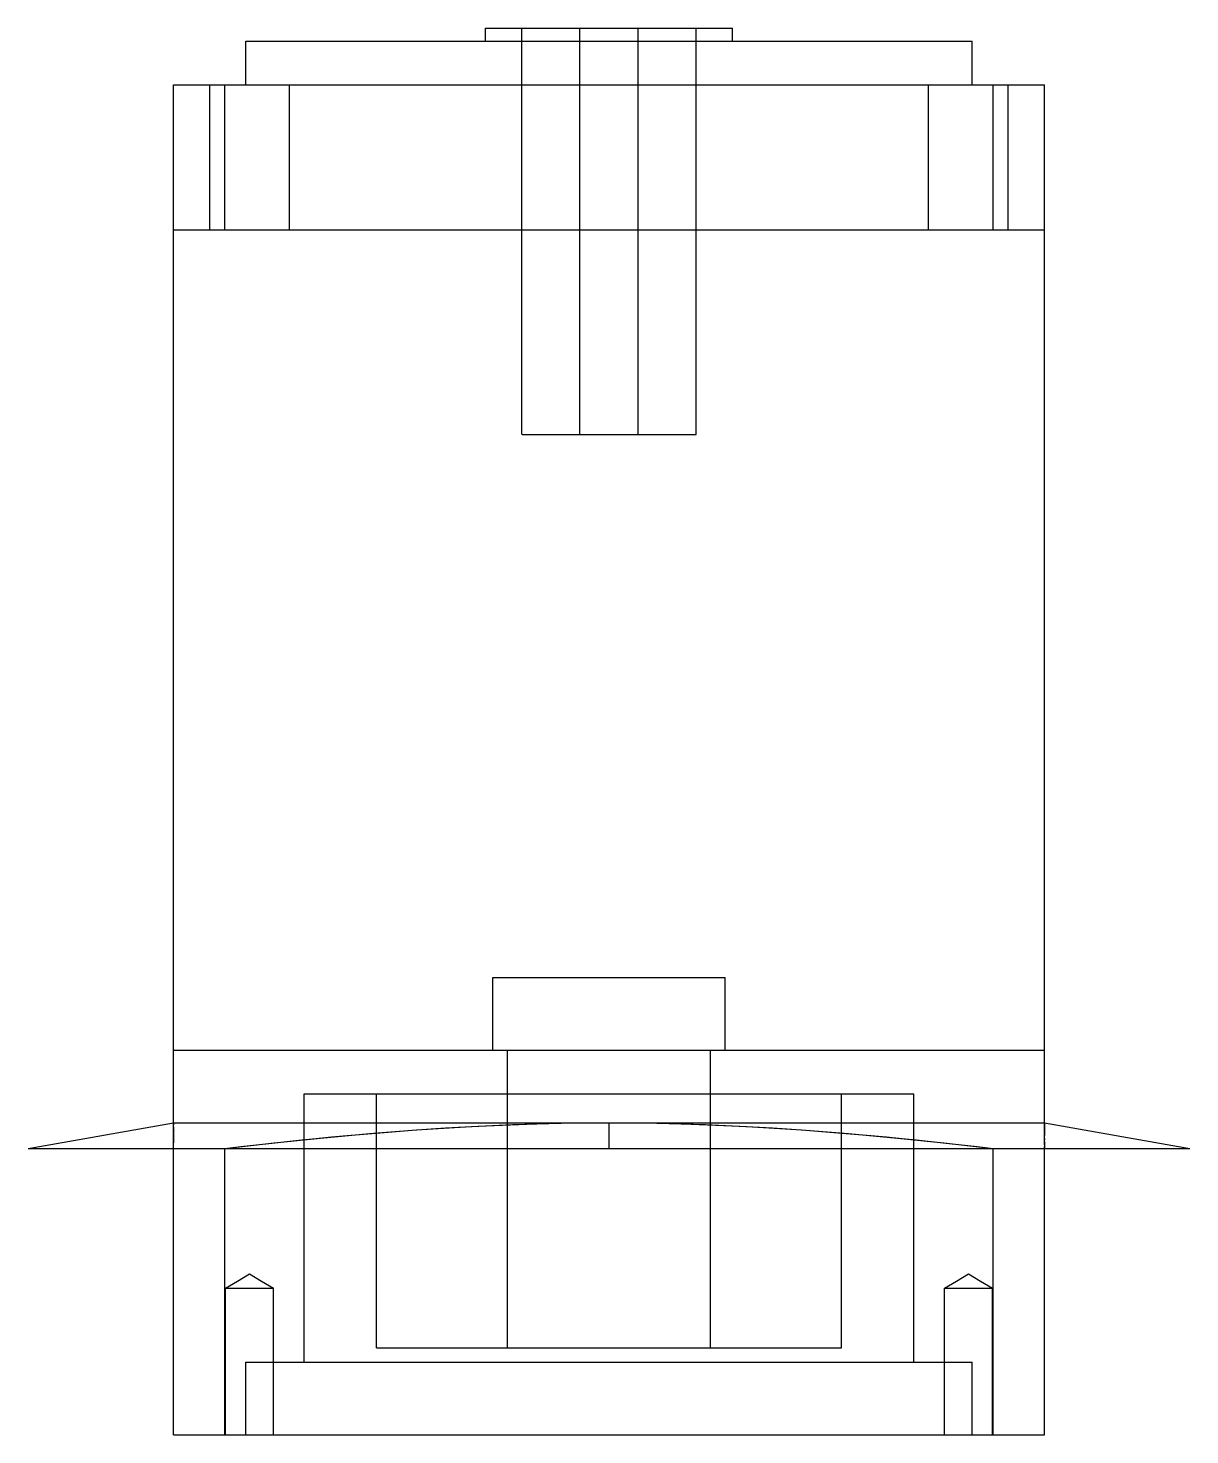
# Model space of a CAD drawing. Header units: millimetres. Extents: x 2 to 216, y 2 to 223.
# Drawn here: x 2 to 82, y 2 to 98.9 of the extents above; entities that cross this region are included whole.
import ezdxf

# ---------------------------------------------------------------- set-up
doc = ezdxf.new("R2010")
doc.units = ezdxf.units.MM
doc.layers.add('可见轮廓', color=7, linetype='Continuous')
doc.layers.add('隐藏线', color=5, linetype='Continuous')

msp = doc.modelspace()

# ---------------------------------------------------------------- linework, layer by layer
at = {"layer": '可见轮廓', "linetype": 'CONTINUOUS'}
for p, q in [((33.5, 98.9), (33.673, 98.9)), ((33.5, 98.45), (33.5, 98.9)), ((33.5, 98.9), (50.5, 98.9)), ((33.5, 98), (33.5, 98.9)), ((33.673, 98.9), (34.159, 98.9)), ((34.159, 98.9), (34.941, 98.9)), ((34.941, 98.9), (35.99, 98.9)), ((35.99, 98.9), (37.283, 98.9)), ((36, 98.9), (40, 98.9)), ((36, 98.9), (48, 98.9)), ((36, 70.9), (36, 98.9)), ((37.283, 98.9), (38.752, 98.9)), ((38.752, 98.9), (40.344, 98.9)), ((40, 70.9), (40, 98.9)), ((40.344, 98.9), (42, 98.9)), ((42, 98.9), (43.656, 98.9)), ((43.656, 98.9), (45.248, 98.9)), ((44, 98.9), (48, 98.9)), ((45.248, 98.9), (46.717, 98.9)), ((46.717, 98.9), (48.01, 98.9)), ((48, 70.9), (48, 98.9)), ((48.01, 98.9), (49.059, 98.9)), ((49.059, 98.9), (49.841, 98.9)), ((49.841, 98.9), (50.327, 98.9)), ((50.327, 98.9), (50.5, 98.9)), ((50.5, 98.45), (50.5, 98.9)), ((50.5, 98), (50.5, 98.9)), ((17, 98), (17.509, 98)), ((17, 96.5), (17, 98)), ((17, 98), (67, 98)), ((17, 95), (17, 98)), ((17.509, 98), (18.939, 98)), ((18.939, 98), (21.237, 98)), ((21.237, 98), (24.322, 98)), ((24.322, 98), (28.128, 98)), ((28.128, 98), (32.448, 98)), ((32.448, 98), (37.128, 98)), ((33.5, 98), (33.5, 98.45)), ((33.5, 98), (50.5, 98)), ((37.128, 98), (42, 98)), ((42, 98), (46.872, 98)), ((46.872, 98), (51.552, 98)), ((50.5, 98), (50.5, 98.45)), ((51.552, 98), (55.872, 98)), ((55.872, 98), (59.678, 98)), ((59.678, 98), (62.763, 98)), ((62.763, 98), (65.061, 98)), ((65.061, 98), (66.491, 98)), ((66.491, 98), (67, 98)), ((67, 96.5), (67, 98)), ((67, 95), (67, 98)), ((17, 95), (17, 96.5)), ((67, 95), (67, 96.5)), ((12, 95), (12.208, 95)), ((12, 90), (12, 95)), ((12, 95), (15.542, 95)), ((12, 85), (12, 95)), ((12.208, 95), (12.418, 95)), ((12.418, 95), (12.63, 95)), ((12.63, 95), (12.844, 95)), ((12.844, 95), (13.059, 95)), ((13.059, 95), (13.276, 95)), ((13.276, 95), (13.495, 95)), ((13.495, 95), (13.716, 95)), ((13.716, 95), (13.938, 95)), ((13.938, 95), (14.162, 95)), ((14.162, 95), (14.388, 95)), ((14.388, 95), (14.616, 95)), ((14.501, 95), (20.001, 95)), ((14.501, 85), (14.501, 95)), ((14.616, 95), (14.845, 95)), ((14.845, 95), (15.076, 95)), ((15.076, 95), (15.308, 95)), ((15.308, 95), (15.542, 95)), ((15.542, 95), (42, 95)), ((15.542, 90), (15.542, 95)), ((15.542, 85), (15.542, 95)), ((17, 95), (67, 95)), ((20.001, 85), (20.001, 95)), ((42, 95), (68.458, 95)), ((63.999, 95), (69.499, 95)), ((63.999, 85), (63.999, 95)), ((68.458, 95), (68.692, 95)), ((68.458, 90), (68.458, 95)), ((68.458, 95), (72, 95)), ((68.458, 85), (68.458, 95)), ((68.692, 95), (68.924, 95)), ((68.924, 95), (69.155, 95)), ((69.155, 95), (69.384, 95)), ((69.384, 95), (69.612, 95)), ((69.499, 85), (69.499, 95)), ((69.612, 95), (69.838, 95)), ((69.838, 95), (70.062, 95)), ((70.062, 95), (70.284, 95)), ((70.284, 95), (70.505, 95)), ((70.505, 95), (70.724, 95)), ((70.724, 95), (70.941, 95)), ((70.941, 95), (71.156, 95)), ((71.156, 95), (71.37, 95)), ((71.37, 95), (71.582, 95)), ((71.582, 95), (71.792, 95)), ((71.792, 95), (72, 95)), ((72, 90), (72, 95)), ((72, 85), (72, 95)), ((12, 85), (12, 90)), ((15.542, 85), (15.542, 90)), ((68.458, 85), (68.458, 90)), ((72, 85), (72, 90)), ((12, 85), (12.208, 85)), ((12, 56.75), (12, 85)), ((12, 85), (15.542, 85)), ((12, 85), (42, 85)), ((12, 85), (72, 85)), ((12, 28.5), (12, 85)), ((12.208, 85), (12.418, 85)), ((12.418, 85), (12.63, 85)), ((12.63, 85), (12.844, 85)), ((12.844, 85), (13.059, 85)), ((13.059, 85), (13.276, 85)), ((13.276, 85), (13.495, 85)), ((13.495, 85), (13.716, 85)), ((13.716, 85), (13.938, 85)), ((13.938, 85), (14.162, 85)), ((14.162, 85), (14.388, 85)), ((14.388, 85), (14.616, 85)), ((14.501, 85), (20.001, 85)), ((14.616, 85), (14.845, 85)), ((14.845, 85), (15.076, 85)), ((15.076, 85), (15.308, 85)), ((15.308, 85), (15.542, 85)), ((15.542, 85), (27, 85)), ((27, 85), (42, 85)), ((42, 85), (57, 85)), ((42, 85), (72, 85)), ((57, 85), (68.458, 85)), ((63.999, 85), (69.499, 85)), ((68.458, 85), (68.692, 85)), ((68.458, 85), (72, 85)), ((68.692, 85), (68.924, 85)), ((68.924, 85), (69.155, 85)), ((69.155, 85), (69.384, 85)), ((69.384, 85), (69.612, 85)), ((69.612, 85), (69.838, 85)), ((69.838, 85), (70.062, 85)), ((70.062, 85), (70.284, 85)), ((70.284, 85), (70.505, 85)), ((70.505, 85), (70.724, 85)), ((70.724, 85), (70.941, 85)), ((70.941, 85), (71.156, 85)), ((71.156, 85), (71.37, 85)), ((71.37, 85), (71.582, 85)), ((71.582, 85), (71.792, 85)), ((71.792, 85), (72, 85)), ((72, 56.75), (72, 85)), ((72, 28.5), (72, 85)), ((12, 28.5), (12, 56.75)), ((72, 28.5), (72, 56.75)), ((34, 28.5), (34, 33.5)), ((50, 28.5), (50, 33.5)), ((12, 28.5), (12.611, 28.5)), ((12, 26), (12, 28.5)), ((12, 28.5), (72, 28.5)), ((12, 23.5), (12, 28.5)), ((12.611, 28.5), (14.327, 28.5)), ((14.327, 28.5), (17.085, 28.5)), ((17.085, 28.5), (20.787, 28.5)), ((20.787, 28.5), (25.353, 28.5)), ((25.353, 28.5), (30.538, 28.5)), ((30.538, 28.5), (36.154, 28.5)), ((34, 28.5), (50, 28.5)), ((35, 28.5), (49, 28.5)), ((35, 8), (35, 28.5)), ((36.154, 28.5), (42, 28.5)), ((42, 28.5), (47.846, 28.5)), ((47.846, 28.5), (53.462, 28.5)), ((49, 8), (49, 28.5)), ((53.462, 28.5), (58.647, 28.5)), ((58.647, 28.5), (63.213, 28.5)), ((63.213, 28.5), (66.915, 28.5)), ((66.915, 28.5), (69.673, 28.5)), ((69.673, 28.5), (71.389, 28.5)), ((71.389, 28.5), (72, 28.5)), ((72, 26), (72, 28.5)), ((72, 23.5), (72, 28.5)), ((12, 23.5), (12, 26)), ((72, 23.5), (72, 26)), ((2, 21.737), (12, 23.5)), ((12, 23.5), (12.153, 23.5)), ((12, 23.485), (12, 23.5)), ((12, 23.5), (42, 23.5)), ((12, 23.5), (72, 23.5)), ((12, 23.485), (12, 23.44)), ((12, 23.372), (12, 23.468)), ((12, 23.44), (12, 23.366)), ((12, 23.22), (12, 23.372)), ((12, 23.267), (12, 23.366)), ((12, 23.139), (12, 23.267)), ((12.153, 23.5), (12.588, 23.5)), ((12.588, 23.5), (13.3, 23.5)), ((13.3, 23.5), (14.284, 23.5)), ((14.284, 23.5), (15.55, 23.5)), ((15.55, 23.5), (17.066, 23.5)), ((17.066, 23.5), (18.816, 23.5)), ((18.816, 23.5), (20.787, 23.5)), ((20.787, 23.5), (22.974, 23.5)), ((22.974, 23.5), (25.339, 23.5)), ((25.339, 23.5), (27.862, 23.5)), ((27.862, 23.5), (30.519, 23.5)), ((30.519, 23.5), (33.294, 23.5)), ((30.731, 23.139), (32.996, 23.267)), ((32.108, 23.22), (35.365, 23.372)), ((32.996, 23.267), (35.21, 23.366)), ((33.294, 23.5), (36.15, 23.5)), ((35.21, 23.366), (37.487, 23.44)), ((35.365, 23.372), (38.702, 23.468)), ((36.15, 23.5), (39.06, 23.5)), ((37.487, 23.44), (39.753, 23.485)), ((38.702, 23.468), (42, 23.5)), ((39.06, 23.5), (42, 23.5)), ((39.753, 23.485), (42, 23.5)), ((42, 23.5), (44.94, 23.5)), ((42, 23.5), (44.247, 23.485)), ((42, 23.5), (72, 23.5)), ((42, 21.737), (42, 23.5)), ((42, 23.5), (45.297, 23.468)), ((44.247, 23.485), (46.513, 23.44)), ((44.94, 23.5), (47.85, 23.5)), ((45.297, 23.468), (48.635, 23.372)), ((46.513, 23.44), (48.79, 23.366)), ((47.85, 23.5), (50.706, 23.5)), ((48.635, 23.372), (51.89, 23.22)), ((48.79, 23.366), (51.005, 23.267)), ((50.706, 23.5), (53.481, 23.5)), ((51.005, 23.267), (53.27, 23.139)), ((53.481, 23.5), (56.138, 23.5)), ((56.138, 23.5), (58.661, 23.5)), ((58.661, 23.5), (61.026, 23.5)), ((61.026, 23.5), (63.213, 23.5)), ((63.213, 23.5), (65.184, 23.5)), ((65.184, 23.5), (66.934, 23.5)), ((66.934, 23.5), (68.45, 23.5)), ((68.45, 23.5), (69.716, 23.5)), ((69.716, 23.5), (70.7, 23.5)), ((70.7, 23.5), (71.412, 23.5)), ((71.412, 23.5), (71.847, 23.5)), ((71.847, 23.5), (72, 23.5)), ((72, 23.485), (72, 23.5)), ((72, 23.5), (82, 21.737)), ((72, 23.44), (72, 23.485)), ((72, 23.468), (72, 23.372)), ((72, 23.366), (72, 23.44)), ((72, 23.372), (72, 23.22)), ((72, 23.22), (72, 23.372)), ((72, 23.366), (72, 23.267)), ((72, 23.267), (72, 23.139)), ((12, 23.22), (12, 23.007)), ((12, 22.985), (12, 23.139)), ((12, 22.754), (12, 23.007)), ((12, 22.985), (12, 22.814)), ((12, 22.619), (12, 22.814)), ((12, 22.446), (12, 22.754)), ((12, 22.754), (12, 22.446)), ((12, 22.519), (12, 22.619)), ((12, 22.519), (12, 22.417)), ((12, 22.446), (12, 22.118)), ((12, 22.118), (12, 22.446)), ((12, 22.417), (12, 22.317)), ((12, 22.211), (12, 22.317)), ((18.937, 22.118), (22.139, 22.446)), ((19.818, 22.211), (20.838, 22.317)), ((20.838, 22.317), (21.838, 22.417)), ((21.838, 22.417), (22.896, 22.519)), ((22.139, 22.446), (25.512, 22.754)), ((22.896, 22.519), (23.972, 22.619)), ((23.972, 22.619), (26.239, 22.814)), ((25.512, 22.754), (28.745, 23.007)), ((26.239, 22.814), (28.44, 22.985)), ((28.44, 22.985), (30.731, 23.139)), ((28.745, 23.007), (32.108, 23.22)), ((51.89, 23.22), (55.255, 23.007)), ((53.27, 23.139), (55.56, 22.985)), ((55.255, 23.007), (58.486, 22.754)), ((55.56, 22.985), (57.761, 22.814)), ((57.761, 22.814), (60.028, 22.619)), ((58.486, 22.754), (61.861, 22.446)), ((60.028, 22.619), (61.103, 22.519)), ((61.103, 22.519), (62.161, 22.417)), ((61.861, 22.446), (65.062, 22.118)), ((62.161, 22.417), (63.162, 22.317)), ((63.162, 22.317), (64.182, 22.211)), ((72, 23.007), (72, 23.22)), ((72, 22.985), (72, 23.139)), ((72, 23.007), (72, 22.754)), ((72, 22.814), (72, 22.985)), ((72, 22.814), (72, 22.619)), ((72, 22.446), (72, 22.754)), ((72, 22.519), (72, 22.619)), ((72, 22.417), (72, 22.519)), ((72, 22.118), (72, 22.446)), ((72, 22.317), (72, 22.417)), ((72, 22.211), (72, 22.317)), ((2, 21.737), (42, 21.737)), ((12, 22.1), (12, 22.211)), ((12, 21.737), (12, 22.118)), ((12, 21.985), (12, 22.1)), ((12, 21.863), (12, 21.985)), ((12, 21.737), (12, 21.863)), ((12, 21.737), (12.208, 21.737)), ((12, 12.75), (12, 21.737)), ((12, 21.737), (15.542, 21.737)), ((12, 2), (12, 21.737)), ((12.208, 21.737), (12.418, 21.737)), ((12.418, 21.737), (12.63, 21.737)), ((12.63, 21.737), (12.844, 21.737)), ((12.844, 21.737), (13.059, 21.737)), ((13.059, 21.737), (13.276, 21.737)), ((13.276, 21.737), (13.495, 21.737)), ((13.495, 21.737), (13.716, 21.737)), ((13.716, 21.737), (13.938, 21.737)), ((13.938, 21.737), (14.162, 21.737)), ((14.162, 21.737), (14.388, 21.737)), ((14.388, 21.737), (14.616, 21.737)), ((14.616, 21.737), (14.845, 21.737)), ((14.845, 21.737), (15.076, 21.737)), ((15.076, 21.737), (15.308, 21.737)), ((15.308, 21.737), (15.542, 21.737)), ((15.542, 21.737), (18.937, 22.118)), ((15.542, 21.737), (16.641, 21.863)), ((15.542, 12.75), (15.542, 21.737)), ((15.542, 2), (15.542, 21.737)), ((16.641, 21.863), (17.719, 21.985)), ((17.719, 21.985), (18.778, 22.101)), ((18.778, 22.101), (19.818, 22.211)), ((42, 21.737), (82, 21.737)), ((64.182, 22.211), (65.222, 22.1)), ((65.062, 22.118), (68.458, 21.737)), ((65.222, 22.1), (66.281, 21.985)), ((66.281, 21.985), (67.36, 21.863)), ((67.36, 21.863), (68.458, 21.737)), ((68.458, 21.737), (68.692, 21.737)), ((68.458, 12.75), (68.458, 21.737)), ((68.458, 21.737), (72, 21.737)), ((68.458, 2), (68.458, 21.737)), ((68.692, 21.737), (68.924, 21.737)), ((68.924, 21.737), (69.155, 21.737)), ((69.155, 21.737), (69.384, 21.737)), ((69.384, 21.737), (69.612, 21.737)), ((69.612, 21.737), (69.838, 21.737)), ((69.838, 21.737), (70.062, 21.737)), ((70.062, 21.737), (70.284, 21.737)), ((70.284, 21.737), (70.505, 21.737)), ((70.505, 21.737), (70.724, 21.737)), ((70.724, 21.737), (70.941, 21.737)), ((70.941, 21.737), (71.156, 21.737)), ((71.156, 21.737), (71.37, 21.737)), ((71.37, 21.737), (71.582, 21.737)), ((71.582, 21.737), (71.792, 21.737)), ((71.792, 21.737), (72, 21.737)), ((72, 22.101), (72, 22.211)), ((72, 22.118), (72, 21.737)), ((72, 21.985), (72, 22.101)), ((72, 21.985), (72, 21.863)), ((72, 21.737), (72, 21.863)), ((72, 12.75), (72, 21.737)), ((72, 2), (72, 21.737)), ((12, 11.868), (12, 12.75)), ((15.542, 11.868), (15.542, 12.75)), ((68.458, 11.868), (68.458, 12.75)), ((72, 11.868), (72, 12.75)), ((12, 2), (12, 11.868)), ((15.542, 2), (15.542, 11.868)), ((15.601, 2), (15.601, 12.1)), ((18.901, 2), (18.901, 12.1)), ((65.099, 2), (65.099, 12.1)), ((68.399, 2), (68.399, 12.1)), ((68.458, 2), (68.458, 11.868)), ((72, 2), (72, 11.868)), ((17, 2), (17, 7)), ((67, 2), (67, 7)), ((12, 2), (12.208, 2)), ((12, 2), (15.542, 2)), ((12.208, 2), (12.418, 2)), ((12.418, 2), (12.63, 2)), ((12.63, 2), (12.844, 2)), ((12.844, 2), (13.059, 2)), ((13.059, 2), (13.276, 2)), ((13.276, 2), (13.495, 2)), ((13.495, 2), (13.716, 2)), ((13.716, 2), (13.938, 2)), ((13.938, 2), (14.162, 2)), ((14.162, 2), (14.388, 2)), ((14.388, 2), (14.616, 2)), ((14.616, 2), (14.845, 2)), ((14.845, 2), (15.076, 2)), ((15.076, 2), (15.308, 2)), ((15.308, 2), (15.542, 2)), ((15.542, 2), (42, 2)), ((15.601, 2), (18.901, 2)), ((17, 2), (67, 2)), ((42, 2), (68.458, 2)), ((65.099, 2), (68.399, 2)), ((68.458, 2), (68.692, 2)), ((68.458, 2), (72, 2)), ((68.692, 2), (68.924, 2)), ((68.924, 2), (69.155, 2)), ((69.155, 2), (69.384, 2)), ((69.384, 2), (69.612, 2)), ((69.612, 2), (69.838, 2)), ((69.838, 2), (70.062, 2)), ((70.062, 2), (70.284, 2)), ((70.284, 2), (70.505, 2)), ((70.505, 2), (70.724, 2)), ((70.724, 2), (70.941, 2)), ((70.941, 2), (71.156, 2)), ((71.156, 2), (71.37, 2)), ((71.37, 2), (71.582, 2)), ((71.582, 2), (71.792, 2)), ((71.792, 2), (72, 2))]:
    msp.add_line(p, q, dxfattribs=at)
at = {"layer": '隐藏线'}
for p, q in [((33.5, 98.9), (33.673, 98.9)), ((33.673, 98.9), (34.159, 98.9)), ((34.159, 98.9), (34.941, 98.9)), ((34.941, 98.9), (35.99, 98.9)), ((35.99, 98.9), (37.283, 98.9)), ((36, 98.9), (36.019, 98.9)), ((36, 84.9), (36, 98.9)), ((36.019, 98.9), (36.072, 98.9)), ((36.072, 98.9), (36.16, 98.9)), ((36.122, 98.9), (36.465, 98.9)), ((36.16, 98.9), (36.282, 98.9)), ((36.282, 98.9), (36.439, 98.9)), ((36.439, 98.9), (36.629, 98.9)), ((36.465, 98.9), (37.017, 98.9)), ((36.629, 98.9), (36.85, 98.9)), ((36.85, 98.9), (37.101, 98.9)), ((37.017, 98.9), (37.757, 98.9)), ((37.101, 98.9), (37.383, 98.9)), ((37.283, 98.9), (38.752, 98.9)), ((37.383, 98.9), (37.691, 98.9)), ((37.691, 98.9), (38.024, 98.9)), ((37.757, 98.9), (38.671, 98.9)), ((38.024, 98.9), (38.38, 98.9)), ((38.38, 98.9), (38.76, 98.9)), ((38.671, 98.9), (39.708, 98.9)), ((38.752, 98.9), (40.344, 98.9)), ((38.76, 98.9), (39.157, 98.9)), ((39.157, 98.9), (39.572, 98.9)), ((39.572, 98.9), (40, 98.9)), ((39.708, 98.9), (40.831, 98.9)), ((40, 84.9), (40, 98.9)), ((40, 98.9), (42, 98.9)), ((40.344, 98.9), (42, 98.9)), ((40.831, 98.9), (42, 98.9)), ((42, 98.9), (44, 98.9)), ((42, 98.9), (43.169, 98.9)), ((42, 98.9), (43.656, 98.9)), ((43.169, 98.9), (44.292, 98.9)), ((43.656, 98.9), (45.248, 98.9)), ((44, 84.9), (44, 98.9)), ((44, 98.9), (44.428, 98.9)), ((44.292, 98.9), (45.329, 98.9)), ((44.428, 98.9), (44.843, 98.9)), ((44.843, 98.9), (45.24, 98.9)), ((45.24, 98.9), (45.62, 98.9)), ((45.248, 98.9), (46.717, 98.9)), ((45.329, 98.9), (46.243, 98.9)), ((45.62, 98.9), (45.976, 98.9)), ((45.976, 98.9), (46.309, 98.9)), ((46.243, 98.9), (46.983, 98.9)), ((46.309, 98.9), (46.617, 98.9)), ((46.617, 98.9), (46.899, 98.9)), ((46.717, 98.9), (48.01, 98.9)), ((46.899, 98.9), (47.15, 98.9)), ((46.983, 98.9), (47.535, 98.9)), ((47.15, 98.9), (47.371, 98.9)), ((47.371, 98.9), (47.561, 98.9)), ((47.535, 98.9), (47.878, 98.9)), ((47.561, 98.9), (47.718, 98.9)), ((47.718, 98.9), (47.84, 98.9)), ((47.84, 98.9), (47.928, 98.9)), ((47.928, 98.9), (47.981, 98.9)), ((47.981, 98.9), (48, 98.9)), ((48, 84.9), (48, 98.9)), ((48.01, 98.9), (49.059, 98.9)), ((49.059, 98.9), (49.841, 98.9)), ((49.841, 98.9), (50.327, 98.9)), ((50.327, 98.9), (50.5, 98.9)), ((17, 98), (17.509, 98)), ((17.509, 98), (18.939, 98)), ((18.939, 98), (21.237, 98)), ((21.237, 98), (24.322, 98)), ((24.322, 98), (28.128, 98)), ((28.128, 98), (32.448, 98)), ((32.448, 98), (37.128, 98)), ((33.5, 98), (33.673, 98)), ((33.673, 98), (34.159, 98)), ((34.159, 98), (34.941, 98)), ((34.941, 98), (35.99, 98)), ((35.99, 98), (37.283, 98)), ((37.128, 98), (42, 98)), ((37.283, 98), (38.752, 98)), ((38.752, 98), (40.344, 98)), ((40.344, 98), (42, 98)), ((42, 98), (43.656, 98)), ((42, 98), (46.872, 98)), ((43.656, 98), (45.248, 98)), ((45.248, 98), (46.717, 98)), ((46.717, 98), (48.01, 98)), ((46.872, 98), (51.552, 98)), ((48.01, 98), (49.059, 98)), ((49.059, 98), (49.841, 98)), ((49.841, 98), (50.327, 98)), ((50.327, 98), (50.5, 98)), ((51.552, 98), (55.872, 98)), ((55.872, 98), (59.678, 98)), ((59.678, 98), (62.763, 98)), ((62.763, 98), (65.061, 98)), ((65.061, 98), (66.491, 98)), ((66.491, 98), (67, 98)), ((12, 95), (12.208, 95)), ((12, 90), (12, 95)), ((12.208, 95), (12.418, 95)), ((12.418, 95), (12.63, 95)), ((12.63, 95), (12.844, 95)), ((12.844, 95), (13.059, 95)), ((13.059, 95), (13.276, 95)), ((13.276, 95), (13.495, 95)), ((13.495, 95), (13.716, 95)), ((13.716, 95), (13.938, 95)), ((13.938, 95), (14.162, 95)), ((14.162, 95), (14.388, 95)), ((14.388, 95), (14.616, 95)), ((14.501, 95), (14.557, 95)), ((14.501, 90), (14.501, 95)), ((14.557, 95), (14.715, 95)), ((14.616, 95), (14.845, 95)), ((14.715, 95), (14.967, 95)), ((14.845, 95), (15.076, 95)), ((14.967, 95), (15.307, 95)), ((15.076, 95), (15.308, 95)), ((15.307, 95), (15.725, 95)), ((15.308, 95), (15.542, 95)), ((15.542, 95), (42, 95)), ((15.542, 90), (15.542, 95)), ((15.725, 95), (16.201, 95)), ((16.201, 95), (16.715, 95)), ((16.715, 95), (17.251, 95)), ((17, 95), (17.509, 95)), ((17.251, 95), (17.787, 95)), ((17.509, 95), (18.939, 95)), ((17.787, 95), (18.302, 95)), ((18.302, 95), (18.777, 95)), ((18.777, 95), (19.196, 95)), ((18.939, 95), (21.237, 95)), ((19.196, 95), (19.535, 95)), ((19.535, 95), (19.788, 95)), ((19.788, 95), (19.945, 95)), ((19.945, 95), (20.001, 95)), ((20.001, 90), (20.001, 95)), ((21.237, 95), (24.322, 95)), ((24.322, 95), (28.128, 95)), ((28.128, 95), (32.448, 95)), ((32.448, 95), (37.128, 95)), ((37.128, 95), (42, 95)), ((42, 95), (46.872, 95)), ((42, 95), (68.458, 95)), ((46.872, 95), (51.552, 95)), ((51.552, 95), (55.872, 95)), ((55.872, 95), (59.678, 95)), ((59.678, 95), (62.763, 95)), ((62.763, 95), (65.061, 95)), ((63.999, 95), (64.055, 95)), ((63.999, 90), (63.999, 95)), ((64.055, 95), (64.212, 95)), ((64.212, 95), (64.465, 95)), ((64.465, 95), (64.804, 95)), ((64.804, 95), (65.223, 95)), ((65.061, 95), (66.491, 95)), ((65.223, 95), (65.698, 95)), ((65.698, 95), (66.213, 95)), ((66.213, 95), (66.749, 95)), ((66.491, 95), (67, 95)), ((66.749, 95), (67.285, 95)), ((67.285, 95), (67.799, 95)), ((67.799, 95), (68.275, 95)), ((68.275, 95), (68.693, 95)), ((68.458, 95), (68.692, 95)), ((68.458, 90), (68.458, 95)), ((68.692, 95), (68.924, 95)), ((68.693, 95), (69.033, 95)), ((68.924, 95), (69.155, 95)), ((69.033, 95), (69.285, 95)), ((69.155, 95), (69.384, 95)), ((69.285, 95), (69.443, 95)), ((69.384, 95), (69.612, 95)), ((69.443, 95), (69.499, 95)), ((69.499, 90), (69.499, 95)), ((69.612, 95), (69.838, 95)), ((69.838, 95), (70.062, 95)), ((70.062, 95), (70.284, 95)), ((70.284, 95), (70.505, 95)), ((70.505, 95), (70.724, 95)), ((70.724, 95), (70.941, 95)), ((70.941, 95), (71.156, 95)), ((71.156, 95), (71.37, 95)), ((71.37, 95), (71.582, 95)), ((71.582, 95), (71.792, 95)), ((71.792, 95), (72, 95)), ((72, 90), (72, 95)), ((12, 85), (12, 90)), ((14.501, 85), (14.501, 90)), ((15.542, 85), (15.542, 90)), ((20.001, 85), (20.001, 90)), ((63.999, 85), (63.999, 90)), ((68.458, 85), (68.458, 90)), ((69.499, 85), (69.499, 90)), ((72, 85), (72, 90)), ((12, 85), (12.208, 85)), ((12, 85), (12.068, 85)), ((12.068, 85), (12.262, 85)), ((12.208, 85), (12.418, 85)), ((12.262, 85), (12.58, 85)), ((12.418, 85), (12.63, 85)), ((12.58, 85), (13.022, 85)), ((12.63, 85), (12.844, 85)), ((12.844, 85), (13.059, 85)), ((13.022, 85), (13.596, 85)), ((13.059, 85), (13.276, 85)), ((13.276, 85), (13.495, 85)), ((13.495, 85), (13.716, 85)), ((13.596, 85), (14.288, 85)), ((13.716, 85), (13.938, 85)), ((13.938, 85), (14.162, 85)), ((14.162, 85), (14.388, 85)), ((14.288, 85), (15.097, 85)), ((14.388, 85), (14.616, 85)), ((14.501, 85), (14.557, 85)), ((14.557, 85), (14.715, 85)), ((14.616, 85), (14.845, 85)), ((14.715, 85), (14.967, 85)), ((14.845, 85), (15.076, 85)), ((14.967, 85), (15.307, 85)), ((15.076, 85), (15.308, 85)), ((15.097, 85), (16.019, 85)), ((15.307, 85), (15.725, 85)), ((15.308, 85), (15.542, 85)), ((15.542, 85), (27, 85)), ((15.725, 85), (16.201, 85)), ((16.019, 85), (17.059, 85)), ((16.201, 85), (16.715, 85)), ((16.715, 85), (17.251, 85)), ((17.059, 85), (18.204, 85)), ((17.251, 85), (17.787, 85)), ((17.787, 85), (18.302, 85)), ((18.204, 85), (19.448, 85)), ((18.302, 85), (18.777, 85)), ((18.777, 85), (19.196, 85)), ((19.196, 85), (19.535, 85)), ((19.448, 85), (20.787, 85)), ((19.535, 85), (19.788, 85)), ((19.788, 85), (19.945, 85)), ((19.945, 85), (20.001, 85)), ((20.787, 85), (22.222, 85)), ((22.222, 85), (23.74, 85)), ((23.74, 85), (25.335, 85)), ((25.335, 85), (27, 85)), ((27, 85), (42, 85)), ((27, 85), (28.733, 85)), ((28.733, 85), (30.522, 85)), ((30.522, 85), (32.358, 85)), ((32.358, 85), (34.235, 85)), ((34.235, 85), (36.148, 85)), ((36, 70.9), (36, 84.9)), ((36.148, 85), (38.085, 85)), ((38.085, 85), (40.038, 85)), ((40, 70.9), (40, 84.9)), ((40.038, 85), (42, 85)), ((42, 85), (57, 85)), ((42, 85), (43.962, 85)), ((43.962, 85), (45.915, 85)), ((44, 70.9), (44, 84.9)), ((45.915, 85), (47.852, 85)), ((47.852, 85), (49.765, 85)), ((48, 70.9), (48, 84.9)), ((49.765, 85), (51.642, 85)), ((51.642, 85), (53.478, 85)), ((53.478, 85), (55.267, 85)), ((55.267, 85), (57, 85)), ((57, 85), (68.458, 85)), ((57, 85), (58.665, 85)), ((58.665, 85), (60.26, 85)), ((60.26, 85), (61.778, 85)), ((61.778, 85), (63.213, 85)), ((63.213, 85), (64.552, 85)), ((63.999, 85), (64.055, 85)), ((64.055, 85), (64.212, 85)), ((64.212, 85), (64.465, 85)), ((64.465, 85), (64.804, 85)), ((64.552, 85), (65.796, 85)), ((64.804, 85), (65.223, 85)), ((65.223, 85), (65.698, 85)), ((65.698, 85), (66.213, 85)), ((65.796, 85), (66.941, 85)), ((66.213, 85), (66.749, 85)), ((66.749, 85), (67.285, 85)), ((66.941, 85), (67.981, 85)), ((67.285, 85), (67.799, 85)), ((67.799, 85), (68.275, 85)), ((67.981, 85), (68.903, 85)), ((68.275, 85), (68.693, 85)), ((68.458, 85), (68.692, 85)), ((68.692, 85), (68.924, 85)), ((68.693, 85), (69.033, 85)), ((68.903, 85), (69.712, 85)), ((68.924, 85), (69.155, 85)), ((69.033, 85), (69.285, 85)), ((69.155, 85), (69.384, 85)), ((69.285, 85), (69.443, 85)), ((69.384, 85), (69.612, 85)), ((69.443, 85), (69.499, 85)), ((69.612, 85), (69.838, 85)), ((69.712, 85), (70.404, 85)), ((69.838, 85), (70.062, 85)), ((70.062, 85), (70.284, 85)), ((70.284, 85), (70.505, 85)), ((70.404, 85), (70.978, 85)), ((70.505, 85), (70.724, 85)), ((70.724, 85), (70.941, 85)), ((70.941, 85), (71.156, 85)), ((70.978, 85), (71.42, 85)), ((71.156, 85), (71.37, 85)), ((71.37, 85), (71.582, 85)), ((71.42, 85), (71.738, 85)), ((71.582, 85), (71.792, 85)), ((71.738, 85), (71.932, 85)), ((71.792, 85), (72, 85)), ((71.932, 85), (72, 85)), ((36.027, 70.9), (36.038, 70.9)), ((36.038, 70.9), (36.052, 70.9)), ((36.068, 70.9), (36.131, 70.9)), ((36.122, 70.9), (36.465, 70.9)), ((36.131, 70.9), (36.213, 70.9)), ((36.213, 70.9), (36.315, 70.9)), ((36.315, 70.9), (36.435, 70.9)), ((36.435, 70.9), (36.575, 70.9)), ((36.465, 70.9), (37.017, 70.9)), ((36.575, 70.9), (36.733, 70.9)), ((36.733, 70.9), (36.909, 70.9)), ((36.909, 70.9), (37.101, 70.9)), ((37.017, 70.9), (37.757, 70.9)), ((37.101, 70.9), (37.383, 70.9)), ((37.383, 70.9), (37.691, 70.9)), ((37.691, 70.9), (38.024, 70.9)), ((37.757, 70.9), (38.671, 70.9)), ((38.024, 70.9), (38.38, 70.9)), ((38.38, 70.9), (38.76, 70.9)), ((38.671, 70.9), (39.708, 70.9)), ((38.76, 70.9), (39.157, 70.9)), ((39.157, 70.9), (39.572, 70.9)), ((39.572, 70.9), (40, 70.9)), ((39.708, 70.9), (40.831, 70.9)), ((40, 70.9), (42, 70.9)), ((40.831, 70.9), (42, 70.9)), ((42, 70.9), (44, 70.9)), ((42, 70.9), (43.169, 70.9)), ((43.169, 70.9), (44.292, 70.9)), ((44, 70.9), (44.428, 70.9)), ((44.292, 70.9), (45.329, 70.9)), ((44.428, 70.9), (44.843, 70.9)), ((44.843, 70.9), (45.24, 70.9)), ((45.24, 70.9), (45.62, 70.9)), ((45.329, 70.9), (46.243, 70.9)), ((45.62, 70.9), (45.976, 70.9)), ((45.976, 70.9), (46.309, 70.9)), ((46.243, 70.9), (46.983, 70.9)), ((46.309, 70.9), (46.617, 70.9)), ((46.617, 70.9), (46.899, 70.9)), ((46.899, 70.9), (47.091, 70.9)), ((46.983, 70.9), (47.535, 70.9)), ((47.091, 70.9), (47.267, 70.9)), ((47.267, 70.9), (47.425, 70.9)), ((47.425, 70.9), (47.565, 70.9)), ((47.535, 70.9), (47.878, 70.9)), ((47.565, 70.9), (47.685, 70.9)), ((47.685, 70.9), (47.787, 70.9)), ((47.787, 70.9), (47.869, 70.9)), ((47.878, 70.9), (48, 70.9)), ((47.932, 70.9), (47.948, 70.9)), ((47.999, 70.9), (48, 70.9)), ((34, 33.5), (34.163, 33.5)), ((34, 31), (34, 33.5)), ((34.163, 33.5), (34.621, 33.5)), ((34.621, 33.5), (35.356, 33.5)), ((35.356, 33.5), (36.343, 33.5)), ((36.343, 33.5), (37.561, 33.5)), ((37.561, 33.5), (38.943, 33.5)), ((38.943, 33.5), (40.441, 33.5)), ((40.441, 33.5), (42, 33.5)), ((42, 33.5), (43.559, 33.5)), ((43.559, 33.5), (45.057, 33.5)), ((45.057, 33.5), (46.439, 33.5)), ((46.439, 33.5), (47.657, 33.5)), ((47.657, 33.5), (48.644, 33.5)), ((48.644, 33.5), (49.379, 33.5)), ((49.379, 33.5), (49.837, 33.5)), ((49.837, 33.5), (50, 33.5)), ((50, 31), (50, 33.5)), ((34, 28.5), (34, 31)), ((50, 28.5), (50, 31)), ((12, 28.5), (12.611, 28.5)), ((12.611, 28.5), (14.327, 28.5)), ((14.327, 28.5), (17.085, 28.5)), ((17.085, 28.5), (20.787, 28.5)), ((20.787, 28.5), (25.353, 28.5)), ((25.353, 28.5), (30.538, 28.5)), ((30.538, 28.5), (36.154, 28.5)), ((34, 28.5), (34.163, 28.5)), ((34.163, 28.5), (34.621, 28.5)), ((34.621, 28.5), (35.356, 28.5)), ((35, 18.25), (35, 28.5)), ((35, 28.5), (35.143, 28.5)), ((35.143, 28.5), (35.543, 28.5)), ((35.356, 28.5), (36.343, 28.5)), ((35.543, 28.5), (36.186, 28.5)), ((36.154, 28.5), (42, 28.5)), ((36.186, 28.5), (37.05, 28.5)), ((36.343, 28.5), (37.561, 28.5)), ((37.05, 28.5), (38.116, 28.5)), ((37.561, 28.5), (38.943, 28.5)), ((38.116, 28.5), (39.325, 28.5)), ((38.943, 28.5), (40.441, 28.5)), ((39.325, 28.5), (40.636, 28.5)), ((40.441, 28.5), (42, 28.5)), ((40.636, 28.5), (42, 28.5)), ((42, 28.5), (43.364, 28.5)), ((42, 28.5), (47.846, 28.5)), ((42, 28.5), (43.559, 28.5)), ((43.364, 28.5), (44.675, 28.5)), ((43.559, 28.5), (45.057, 28.5)), ((44.675, 28.5), (45.884, 28.5)), ((45.057, 28.5), (46.439, 28.5)), ((45.884, 28.5), (46.95, 28.5)), ((46.439, 28.5), (47.657, 28.5)), ((46.95, 28.5), (47.814, 28.5)), ((47.657, 28.5), (48.644, 28.5)), ((47.814, 28.5), (48.457, 28.5)), ((47.846, 28.5), (53.462, 28.5)), ((48.457, 28.5), (48.857, 28.5)), ((48.644, 28.5), (49.379, 28.5)), ((48.857, 28.5), (49, 28.5)), ((49, 18.25), (49, 28.5)), ((49.379, 28.5), (49.837, 28.5)), ((49.837, 28.5), (50, 28.5)), ((53.462, 28.5), (58.647, 28.5)), ((58.647, 28.5), (63.213, 28.5)), ((63.213, 28.5), (66.915, 28.5)), ((66.915, 28.5), (69.673, 28.5)), ((69.673, 28.5), (71.389, 28.5)), ((71.389, 28.5), (72, 28.5)), ((21, 25.5), (21.428, 25.5)), ((21, 16.25), (21, 25.5)), ((21.428, 25.5), (22.629, 25.5)), ((22.629, 25.5), (24.559, 25.5)), ((24.559, 25.5), (27.151, 25.5)), ((26, 16.75), (26, 25.5)), ((26, 25.5), (26.326, 25.5)), ((26.326, 25.5), (27.241, 25.5)), ((27.151, 25.5), (30.347, 25.5)), ((27.241, 25.5), (28.712, 25.5)), ((28.712, 25.5), (30.686, 25.5)), ((30.347, 25.5), (33.976, 25.5)), ((30.686, 25.5), (33.122, 25.5)), ((33.122, 25.5), (35.887, 25.5)), ((33.976, 25.5), (37.907, 25.5)), ((35.887, 25.5), (38.882, 25.5)), ((37.907, 25.5), (42, 25.5)), ((38.882, 25.5), (42, 25.5)), ((42, 25.5), (45.118, 25.5)), ((42, 25.5), (46.093, 25.5)), ((45.118, 25.5), (48.113, 25.5)), ((46.093, 25.5), (50.024, 25.5)), ((48.113, 25.5), (50.878, 25.5)), ((50.024, 25.5), (53.653, 25.5)), ((50.878, 25.5), (53.314, 25.5)), ((53.314, 25.5), (55.288, 25.5)), ((53.653, 25.5), (56.849, 25.5)), ((55.288, 25.5), (56.759, 25.5)), ((56.759, 25.5), (57.674, 25.5)), ((56.849, 25.5), (59.441, 25.5)), ((57.674, 25.5), (58, 25.5)), ((58, 16.75), (58, 25.5)), ((59.441, 25.5), (61.371, 25.5)), ((61.371, 25.5), (62.572, 25.5)), ((62.572, 25.5), (63, 25.5)), ((63, 16.25), (63, 25.5)), ((12, 23.485), (12, 23.5)), ((12, 23.5), (12.153, 23.5)), ((12, 23.485), (12, 23.44)), ((12, 23.366), (12, 23.44)), ((12, 23.267), (12, 23.366)), ((12, 23.139), (12, 23.267)), ((12.153, 23.5), (12.588, 23.5)), ((12.588, 23.5), (13.3, 23.5)), ((13.3, 23.5), (14.284, 23.5)), ((14.284, 23.5), (15.55, 23.5)), ((15.55, 23.5), (17.066, 23.5)), ((17.066, 23.5), (18.816, 23.5)), ((18.816, 23.5), (20.787, 23.5)), ((20.787, 23.5), (22.974, 23.5)), ((22.974, 23.5), (25.339, 23.5)), ((25.339, 23.5), (27.862, 23.5)), ((27.862, 23.5), (30.519, 23.5)), ((30.519, 23.5), (33.294, 23.5)), ((30.73, 23.139), (32.995, 23.267)), ((32.995, 23.267), (35.21, 23.366)), ((33.294, 23.5), (36.15, 23.5)), ((35.21, 23.366), (37.487, 23.44)), ((36.15, 23.5), (39.06, 23.5)), ((37.487, 23.44), (39.753, 23.485)), ((39.06, 23.5), (42, 23.5)), ((39.753, 23.485), (42, 23.5)), ((42, 23.5), (44.247, 23.485)), ((42, 23.5), (44.94, 23.5)), ((44.247, 23.485), (46.513, 23.44)), ((44.94, 23.5), (47.85, 23.5)), ((46.513, 23.44), (48.79, 23.366)), ((47.85, 23.5), (50.706, 23.5)), ((48.79, 23.366), (51.004, 23.267)), ((50.706, 23.5), (53.481, 23.5)), ((51.004, 23.267), (53.269, 23.139)), ((53.481, 23.5), (56.138, 23.5)), ((56.138, 23.5), (58.661, 23.5)), ((58.661, 23.5), (61.026, 23.5)), ((61.026, 23.5), (63.213, 23.5)), ((63.213, 23.5), (65.184, 23.5)), ((65.184, 23.5), (66.934, 23.5)), ((66.934, 23.5), (68.45, 23.5)), ((68.45, 23.5), (69.716, 23.5)), ((69.716, 23.5), (70.7, 23.5)), ((70.7, 23.5), (71.412, 23.5)), ((71.412, 23.5), (71.847, 23.5)), ((71.847, 23.5), (72, 23.5)), ((72, 23.485), (72, 23.5)), ((72, 23.485), (72, 23.44)), ((72, 23.366), (72, 23.44)), ((72, 23.267), (72, 23.366)), ((72, 23.267), (72, 23.139)), ((12, 23.139), (12, 22.985)), ((12, 22.814), (12, 22.985)), ((12, 22.619), (12, 22.814)), ((12, 22.619), (12, 22.519)), ((12, 22.417), (12, 22.519)), ((12, 22.317), (12, 22.417)), ((12, 22.211), (12, 22.317)), ((19.818, 22.211), (20.838, 22.317)), ((20.838, 22.317), (21.839, 22.417)), ((21.839, 22.417), (22.897, 22.519)), ((22.897, 22.519), (23.972, 22.619)), ((23.972, 22.619), (26.239, 22.814)), ((26.239, 22.814), (28.44, 22.985)), ((28.44, 22.985), (30.73, 23.139)), ((53.269, 23.139), (55.56, 22.985)), ((55.56, 22.985), (57.761, 22.814)), ((57.761, 22.814), (60.028, 22.619)), ((60.028, 22.619), (61.104, 22.519)), ((61.104, 22.519), (62.162, 22.417)), ((62.162, 22.417), (63.162, 22.317)), ((63.162, 22.317), (64.182, 22.211)), ((72, 23.139), (72, 22.985)), ((72, 22.814), (72, 22.985)), ((72, 22.814), (72, 22.619)), ((72, 22.519), (72, 22.619)), ((72, 22.417), (72, 22.519)), ((72, 22.417), (72, 22.317)), ((72, 22.211), (72, 22.317)), ((12, 22.101), (12, 22.211)), ((12, 21.985), (12, 22.101)), ((12, 21.863), (12, 21.985)), ((12, 21.737), (12, 21.863)), ((12, 21.737), (12.208, 21.737)), ((12, 12.75), (12, 21.737)), ((12.208, 21.737), (12.418, 21.737)), ((12.418, 21.737), (12.63, 21.737)), ((12.63, 21.737), (12.844, 21.737)), ((12.844, 21.737), (13.059, 21.737)), ((13.059, 21.737), (13.276, 21.737)), ((13.276, 21.737), (13.495, 21.737)), ((13.495, 21.737), (13.716, 21.737)), ((13.716, 21.737), (13.938, 21.737)), ((13.938, 21.737), (14.162, 21.737)), ((14.162, 21.737), (14.388, 21.737)), ((14.388, 21.737), (14.616, 21.737)), ((14.616, 21.737), (14.845, 21.737)), ((14.845, 21.737), (15.076, 21.737)), ((15.076, 21.737), (15.308, 21.737)), ((15.308, 21.737), (15.542, 21.737)), ((15.542, 21.737), (16.64, 21.863)), ((15.542, 12.75), (15.542, 21.737)), ((16.64, 21.863), (17.719, 21.985)), ((17.719, 21.985), (18.778, 22.1)), ((18.778, 22.1), (19.818, 22.211)), ((64.182, 22.211), (65.222, 22.101)), ((65.222, 22.101), (66.281, 21.985)), ((66.281, 21.985), (67.359, 21.863)), ((67.359, 21.863), (68.458, 21.737)), ((68.458, 21.737), (68.692, 21.737)), ((68.458, 12.75), (68.458, 21.737)), ((68.692, 21.737), (68.924, 21.737)), ((68.924, 21.737), (69.155, 21.737)), ((69.155, 21.737), (69.384, 21.737)), ((69.384, 21.737), (69.612, 21.737)), ((69.612, 21.737), (69.838, 21.737)), ((69.838, 21.737), (70.062, 21.737)), ((70.062, 21.737), (70.284, 21.737)), ((70.284, 21.737), (70.505, 21.737)), ((70.505, 21.737), (70.724, 21.737)), ((70.724, 21.737), (70.941, 21.737)), ((70.941, 21.737), (71.156, 21.737)), ((71.156, 21.737), (71.37, 21.737)), ((71.37, 21.737), (71.582, 21.737)), ((71.582, 21.737), (71.792, 21.737)), ((71.792, 21.737), (72, 21.737)), ((72, 22.211), (72, 22.1)), ((72, 22.1), (72, 21.985)), ((72, 21.985), (72, 21.863)), ((72, 21.863), (72, 21.737)), ((72, 12.75), (72, 21.737)), ((35, 8), (35, 18.25)), ((49, 8), (49, 18.25)), ((26, 8), (26, 16.75)), ((58, 8), (58, 16.75)), ((21, 7), (21, 16.25)), ((63, 7), (63, 16.25)), ((12, 11.868), (12, 12.75)), ((15.542, 11.868), (15.542, 12.75)), ((16.426, 12.596), (17.251, 13.091)), ((17.251, 13.091), (18.076, 12.596)), ((65.924, 12.596), (66.749, 13.091)), ((66.749, 13.091), (67.574, 12.596)), ((68.458, 11.868), (68.458, 12.75)), ((72, 11.868), (72, 12.75)), ((12, 2), (12, 11.868)), ((15.542, 2), (15.542, 11.868)), ((15.601, 12.1), (16.426, 12.596)), ((15.601, 7.05), (15.601, 12.1)), ((15.601, 12.1), (15.635, 12.1)), ((15.635, 12.1), (15.729, 12.1)), ((15.729, 12.1), (15.881, 12.1)), ((15.881, 12.1), (16.085, 12.1)), ((16.085, 12.1), (16.336, 12.1)), ((16.336, 12.1), (16.621, 12.1)), ((16.621, 12.1), (16.93, 12.1)), ((16.93, 12.1), (17.251, 12.1)), ((17.251, 12.1), (17.573, 12.1)), ((17.573, 12.1), (17.882, 12.1)), ((17.882, 12.1), (18.167, 12.1)), ((18.076, 12.596), (18.901, 12.1)), ((18.167, 12.1), (18.418, 12.1)), ((18.418, 12.1), (18.622, 12.1)), ((18.622, 12.1), (18.773, 12.1)), ((18.773, 12.1), (18.868, 12.1)), ((18.868, 12.1), (18.901, 12.1)), ((18.901, 7.05), (18.901, 12.1)), ((65.099, 12.1), (65.924, 12.596)), ((65.099, 7.05), (65.099, 12.1)), ((65.099, 12.1), (65.132, 12.1)), ((65.132, 12.1), (65.227, 12.1)), ((65.227, 12.1), (65.378, 12.1)), ((65.378, 12.1), (65.582, 12.1)), ((65.582, 12.1), (65.833, 12.1)), ((65.833, 12.1), (66.118, 12.1)), ((66.118, 12.1), (66.427, 12.1)), ((66.427, 12.1), (66.749, 12.1)), ((66.749, 12.1), (67.07, 12.1)), ((67.07, 12.1), (67.379, 12.1)), ((67.379, 12.1), (67.664, 12.1)), ((67.574, 12.596), (68.399, 12.1)), ((67.664, 12.1), (67.915, 12.1)), ((67.915, 12.1), (68.119, 12.1)), ((68.119, 12.1), (68.271, 12.1)), ((68.271, 12.1), (68.365, 12.1)), ((68.365, 12.1), (68.399, 12.1)), ((68.399, 7.05), (68.399, 12.1)), ((68.458, 2), (68.458, 11.868)), ((72, 2), (72, 11.868)), ((26, 8), (26.326, 8)), ((26.326, 8), (27.241, 8)), ((27.241, 8), (28.712, 8)), ((28.712, 8), (30.686, 8)), ((30.686, 8), (33.122, 8)), ((33.122, 8), (35.887, 8)), ((35, 8), (35.143, 8)), ((35.143, 8), (35.543, 8)), ((35.543, 8), (36.186, 8)), ((35.887, 8), (38.882, 8)), ((36.186, 8), (37.05, 8)), ((37.05, 8), (38.116, 8)), ((38.116, 8), (39.325, 8)), ((38.882, 8), (42, 8)), ((39.325, 8), (40.636, 8)), ((40.636, 8), (42, 8)), ((42, 8), (43.364, 8)), ((42, 8), (45.118, 8)), ((43.364, 8), (44.675, 8)), ((44.675, 8), (45.884, 8)), ((45.118, 8), (48.113, 8)), ((45.884, 8), (46.95, 8)), ((46.95, 8), (47.814, 8)), ((47.814, 8), (48.457, 8)), ((48.113, 8), (50.878, 8)), ((48.457, 8), (48.857, 8)), ((48.857, 8), (49, 8)), ((50.878, 8), (53.314, 8)), ((53.314, 8), (55.288, 8)), ((55.288, 8), (56.759, 8)), ((56.759, 8), (57.674, 8)), ((57.674, 8), (58, 8)), ((15.601, 2), (15.601, 7.05)), ((17, 4.5), (17, 7)), ((17, 7), (17.509, 7)), ((17.509, 7), (18.939, 7)), ((18.901, 2), (18.901, 7.05)), ((18.939, 7), (21.237, 7)), ((21, 7), (21.428, 7)), ((21.237, 7), (24.322, 7)), ((21.428, 7), (22.629, 7)), ((22.629, 7), (24.559, 7)), ((24.322, 7), (28.128, 7)), ((24.559, 7), (27.151, 7)), ((27.151, 7), (30.347, 7)), ((28.128, 7), (32.448, 7)), ((30.347, 7), (33.976, 7)), ((32.448, 7), (37.128, 7)), ((33.976, 7), (37.907, 7)), ((37.128, 7), (42, 7)), ((37.907, 7), (42, 7)), ((42, 7), (46.872, 7)), ((42, 7), (46.093, 7)), ((46.093, 7), (50.024, 7)), ((46.872, 7), (51.552, 7)), ((50.024, 7), (53.653, 7)), ((51.552, 7), (55.872, 7)), ((53.653, 7), (56.849, 7)), ((55.872, 7), (59.678, 7)), ((56.849, 7), (59.441, 7)), ((59.441, 7), (61.371, 7)), ((59.678, 7), (62.763, 7)), ((61.371, 7), (62.572, 7)), ((62.572, 7), (63, 7)), ((62.763, 7), (65.061, 7)), ((65.061, 7), (66.491, 7)), ((65.099, 2), (65.099, 7.05)), ((66.491, 7), (67, 7)), ((67, 4.5), (67, 7)), ((68.399, 2), (68.399, 7.05)), ((17, 2), (17, 4.5)), ((67, 2), (67, 4.5)), ((12, 2), (12.208, 2)), ((12.208, 2), (12.418, 2)), ((12.418, 2), (12.63, 2)), ((12.63, 2), (12.844, 2)), ((12.844, 2), (13.059, 2)), ((13.059, 2), (13.276, 2)), ((13.276, 2), (13.495, 2)), ((13.495, 2), (13.716, 2)), ((13.716, 2), (13.938, 2)), ((13.938, 2), (14.162, 2)), ((14.162, 2), (14.388, 2)), ((14.388, 2), (14.616, 2)), ((14.616, 2), (14.845, 2)), ((14.845, 2), (15.076, 2)), ((15.076, 2), (15.308, 2)), ((15.308, 2), (15.542, 2)), ((15.542, 2), (42, 2)), ((15.601, 2), (15.635, 2)), ((15.635, 2), (15.729, 2)), ((15.729, 2), (15.881, 2)), ((15.881, 2), (16.085, 2)), ((16.085, 2), (16.336, 2)), ((16.336, 2), (16.621, 2)), ((16.621, 2), (16.93, 2)), ((16.93, 2), (17.251, 2)), ((17, 2), (17.509, 2)), ((17.251, 2), (17.573, 2)), ((17.509, 2), (18.939, 2)), ((17.573, 2), (17.882, 2)), ((17.882, 2), (18.167, 2)), ((18.167, 2), (18.418, 2)), ((18.418, 2), (18.622, 2)), ((18.622, 2), (18.773, 2)), ((18.773, 2), (18.868, 2)), ((18.868, 2), (18.901, 2)), ((18.939, 2), (21.237, 2)), ((21.237, 2), (24.322, 2)), ((24.322, 2), (28.128, 2)), ((28.128, 2), (32.448, 2)), ((32.448, 2), (37.128, 2)), ((37.128, 2), (42, 2)), ((42, 2), (46.872, 2)), ((42, 2), (68.458, 2)), ((46.872, 2), (51.552, 2)), ((51.552, 2), (55.872, 2)), ((55.872, 2), (59.678, 2)), ((59.678, 2), (62.763, 2)), ((62.763, 2), (65.061, 2)), ((65.061, 2), (66.491, 2)), ((65.099, 2), (65.132, 2)), ((65.132, 2), (65.227, 2)), ((65.227, 2), (65.378, 2)), ((65.378, 2), (65.582, 2)), ((65.582, 2), (65.833, 2)), ((65.833, 2), (66.118, 2)), ((66.118, 2), (66.427, 2)), ((66.427, 2), (66.749, 2)), ((66.491, 2), (67, 2)), ((66.749, 2), (67.07, 2)), ((67.07, 2), (67.379, 2)), ((67.379, 2), (67.664, 2)), ((67.664, 2), (67.915, 2)), ((67.915, 2), (68.119, 2)), ((68.119, 2), (68.271, 2)), ((68.271, 2), (68.365, 2)), ((68.365, 2), (68.399, 2)), ((68.458, 2), (68.692, 2)), ((68.692, 2), (68.924, 2)), ((68.924, 2), (69.155, 2)), ((69.155, 2), (69.384, 2)), ((69.384, 2), (69.612, 2)), ((69.612, 2), (69.838, 2)), ((69.838, 2), (70.062, 2)), ((70.062, 2), (70.284, 2)), ((70.284, 2), (70.505, 2)), ((70.505, 2), (70.724, 2)), ((70.724, 2), (70.941, 2)), ((70.941, 2), (71.156, 2)), ((71.156, 2), (71.37, 2)), ((71.37, 2), (71.582, 2)), ((71.582, 2), (71.792, 2)), ((71.792, 2), (72, 2))]:
    msp.add_line(p, q, dxfattribs=at)

doc.saveas('drawing.dxf')
